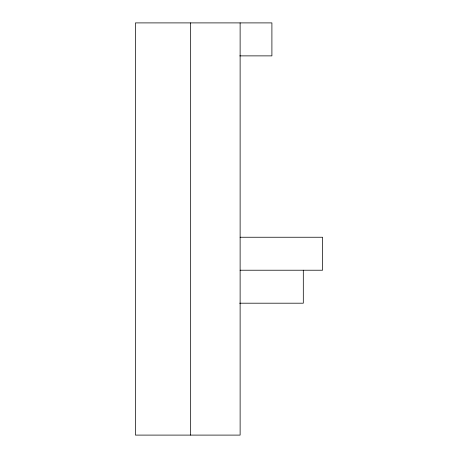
<?xml version="1.0" encoding="UTF-8"?>
<svg xmlns="http://www.w3.org/2000/svg" width="458" height="458" viewBox="0 0 458 458"><rect width="100%" height="100%" fill="white"/><g stroke="black" fill="none" stroke-linecap="round" stroke-linejoin="round"><path stroke-width="0.69" d="M239.792 55.876L271.903 55.876L271.903 22.9L135.436 22.9L135.436 435.1L240.124 435.1L240.124 22.9M240.112 237.244L322.564 237.244L322.564 270.22L240.112 270.22M239.671 303.196L303.305 303.196L303.305 270.22M190.66 22.9L190.66 435.1"/></g></svg>
